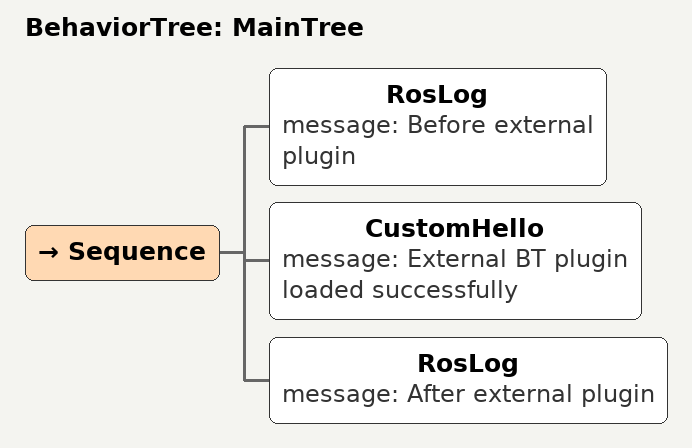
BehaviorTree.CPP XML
<?xml version="1.0"?>

<root BTCPP_format="4" main_tree_to_execute="MainTree">
  <BehaviorTree ID="MainTree">
    <Sequence>
      <RosLog message="Before external plugin"/>

      <CustomHello
        message="External BT plugin loaded successfully"/>

      <RosLog message="After external plugin"/>
    </Sequence>
  </BehaviorTree>
</root>
